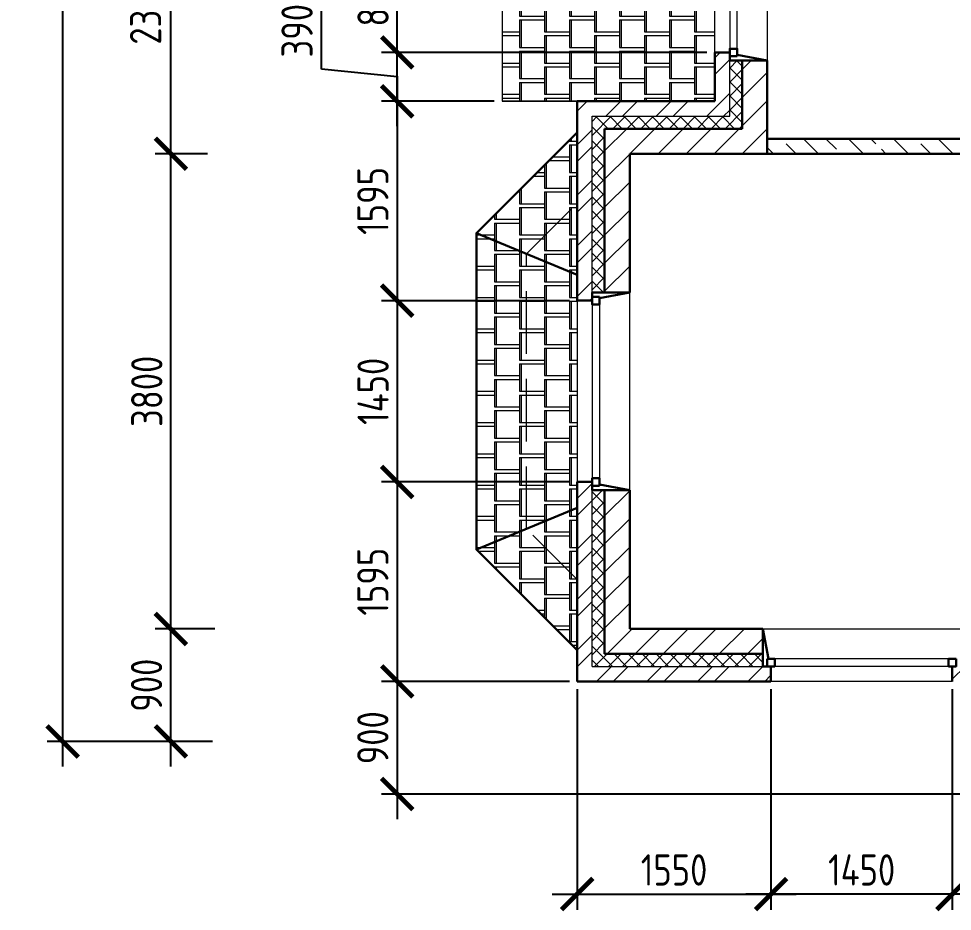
# Model space of a CAD drawing. Header units: millimetres. Extents: x -56498 to 234605, y -296269 to -29969.
# Drawn here: x 70197 to 77662, y -137969 to -130830 of the extents above; entities that cross this region are included whole.
import ezdxf

# ---------------------------------------------------------------- set-up
doc = ezdxf.new("R2010")
doc.units = ezdxf.units.MM
doc.header["$LTSCALE"] = 100
doc.header["$PDMODE"] = 35
doc.linetypes.add('GOST2.303 4', pattern=[7, 5, -2, 0])
for name, color, linetype, lineweight in [('0.3', 7, 'Continuous', 30), ('Розміри 0.09', 5, 'Continuous', 9), ('Тонкі 0.18', 142, 'Continuous', 18), ('Штрихові 0.18', 7, 'GOST2.303 4', 18), ('Штрихування 0.09', 253, 'Continuous', 9)]:
    doc.layers.add(name, color=color, linetype=linetype, lineweight=lineweight)
doc.styles.add('GOST 2.304', font='CS_Gost2304.shx')
doc.dimstyles.new('SPDS', dxfattribs={"dimscale": 100, "dimtxt": 2.5, "dimasz": 2.5, "dimexe": 1.25, "dimexo": 0.625, "dimtad": 1, "dimrnd": 0.001, "dimtxsty": 'GOST 2.304', "dimblk": 'ARCHTICK', "dimcen": 2.5, "dimdle": 2, "dimadec": 0, "dimazin": 2, "dimtfac": 0.75, "dimtmove": 1, "dimatfit": 3, "dimfxl": 0, "dimtolj": 1, "dimarcsym": 0})
pattern_1 = [(270, (-42000, -29715), (200, -125), [220, -30]), (270, (-41985, -29715), (200, -125), [220, -30]), (0, (-42000, -29935), (200, 125), [200, -200]), (0, (-42000, -29965), (200, 125), [200, -200])]

# ---------------------------------------------------------------- blocks, each defined once
blk = doc.blocks.new('_ArchTick')
at = {"color": 0, "linetype": 'ByBlock', "const_width": 0.15}
blk.add_lwpolyline([(-0.5, -0.5), (0.5, 0.5)], dxfattribs=at)
blk = doc.blocks.new('*D150')
at = {"layer": 'Defpoints', "color": 0, "transparency": 16777216}
for p in [(74662.3, -136130.4), (76212.3, -136130.4), (76212.3, -137830.4)]:
    blk.add_point(p, dxfattribs=at)
at = {"layer": 'Розміри 0.09', "color": 0, "lineweight": -2, "transparency": 16777216}
for p, q in [((74662.3, -136192.9), (74662.3, -137955.4)), ((76212.3, -136192.9), (76212.3, -137955.4)), ((74462.3, -137830.4), (76412.3, -137830.4))]:
    blk.add_line(p, q, dxfattribs=at)
at = {"layer": 'Розміри 0.09', "color": 0, "lineweight": -2, "transparency": 16777216, "xscale": 250, "yscale": 250, "zscale": 250, "rotation": 180}
blk.add_blockref('_ArchTick', (74662.3, -137830.4), dxfattribs=at)
at = {"layer": 'Розміри 0.09', "color": 0, "lineweight": -2, "transparency": 16777216, "xscale": 250, "yscale": 250, "zscale": 250}
blk.add_blockref('_ArchTick', (76212.3, -137830.4), dxfattribs=at)
at = {"layer": 'Розміри 0.09', "color": 0, "transparency": 16777216, "insert": (75437.3, -137637.7), "char_height": 250, "attachment_point": 5, "style": 'GOST 2.304'}
blk.add_mtext('\\A1;1550', dxfattribs=at)
blk = doc.blocks.new('*D151')
at = {"layer": 'Defpoints', "color": 0, "transparency": 16777216}
for p in [(71413.7, -135710.4), (71827.9, -135710.4), (71809.5, -136610.4)]:
    blk.add_point(p, dxfattribs=at)
at = {"layer": 'Розміри 0.09', "color": 0, "lineweight": -2, "transparency": 16777216}
for p, q in [((71413.7, -136810.4), (71413.7, -135510.4)), ((71765.4, -135710.4), (71288.7, -135710.4)), ((71747, -136610.4), (71288.7, -136610.4))]:
    blk.add_line(p, q, dxfattribs=at)
at = {"layer": 'Розміри 0.09', "color": 0, "lineweight": -2, "transparency": 16777216, "xscale": 250, "yscale": 250, "zscale": 250}
for p, rotation in [((71413.7, -135710.4), 90), ((71413.7, -136610.4), 270)]:
    blk.add_blockref('_ArchTick', p, dxfattribs=dict(at, rotation=rotation))
at = {"layer": 'Розміри 0.09', "color": 0, "transparency": 16777216, "insert": (71219, -136160.4), "char_height": 250, "attachment_point": 5, "rotation": 90, "style": 'GOST 2.304'}
blk.add_mtext('\\A1;900', dxfattribs=at)
blk = doc.blocks.new('*D152')
at = {"layer": 'Defpoints', "color": 0, "transparency": 16777216}
for p in [(71413.7, -131910.4), (71767.8, -131910.4), (71827.9, -135710.4)]:
    blk.add_point(p, dxfattribs=at)
at = {"layer": 'Розміри 0.09', "color": 0, "lineweight": -2, "transparency": 16777216}
for p, q in [((71413.7, -135910.4), (71413.7, -131710.4)), ((71705.3, -131910.4), (71288.7, -131910.4)), ((71765.4, -135710.4), (71288.7, -135710.4))]:
    blk.add_line(p, q, dxfattribs=at)
at = {"layer": 'Розміри 0.09', "color": 0, "lineweight": -2, "transparency": 16777216, "xscale": 250, "yscale": 250, "zscale": 250}
for p, rotation in [((71413.7, -131910.4), 90), ((71413.7, -135710.4), 270)]:
    blk.add_blockref('_ArchTick', p, dxfattribs=dict(at, rotation=rotation))
at = {"layer": 'Розміри 0.09', "color": 0, "transparency": 16777216, "insert": (71221, -133810.4), "char_height": 250, "attachment_point": 5, "rotation": 90, "style": 'GOST 2.304'}
blk.add_mtext('\\A1;3800', dxfattribs=at)
blk = doc.blocks.new('*D153')
at = {"layer": 'Defpoints', "color": 0, "transparency": 16777216}
for p in [(71413.7, -129610.4), (71903.7, -129610.4), (71767.8, -131910.4)]:
    blk.add_point(p, dxfattribs=at)
at = {"layer": 'Розміри 0.09', "color": 0, "lineweight": -2, "transparency": 16777216}
for p, q in [((71413.7, -132110.4), (71413.7, -129410.4)), ((71841.2, -129610.4), (71288.7, -129610.4)), ((71705.3, -131910.4), (71288.7, -131910.4))]:
    blk.add_line(p, q, dxfattribs=at)
at = {"layer": 'Розміри 0.09', "color": 0, "lineweight": -2, "transparency": 16777216, "xscale": 250, "yscale": 250, "zscale": 250}
for p, rotation in [((71413.7, -129610.4), 90), ((71413.7, -131910.4), 270)]:
    blk.add_blockref('_ArchTick', p, dxfattribs=dict(at, rotation=rotation))
at = {"layer": 'Розміри 0.09', "color": 0, "transparency": 16777216, "insert": (71211.3, -130760.4), "char_height": 250, "attachment_point": 5, "rotation": 90, "style": 'GOST 2.304'}
blk.add_mtext('\\A1;2300', dxfattribs=at)
blk = doc.blocks.new('*D157')
at = {"layer": 'Defpoints', "color": 0, "transparency": 16777216}
for p in [(71413.7, -122610.4), (70548.1, -136610.4), (71413.7, -136610.4)]:
    blk.add_point(p, dxfattribs=at)
at = {"layer": 'Розміри 0.09', "color": 0, "lineweight": -2, "transparency": 16777216}
for p, q in [((70548.1, -122410.4), (70548.1, -136810.4)), ((71351.2, -122610.4), (70423.1, -122610.4)), ((71351.2, -136610.4), (70423.1, -136610.4))]:
    blk.add_line(p, q, dxfattribs=at)
at = {"layer": 'Розміри 0.09', "color": 0, "lineweight": -2, "transparency": 16777216, "xscale": 250, "yscale": 250, "zscale": 250}
for p, rotation in [((70548.1, -122610.4), 90), ((70548.1, -136610.4), 270)]:
    blk.add_blockref('_ArchTick', p, dxfattribs=dict(at, rotation=rotation))
at = {"layer": 'Розміри 0.09', "color": 0, "transparency": 16777216, "insert": (70360.6, -128863), "char_height": 250, "attachment_point": 5, "rotation": 90, "style": 'GOST 2.304'}
blk.add_mtext('\\A1;14000', dxfattribs=at)
blk = doc.blocks.new('*D158')
at = {"layer": 'Defpoints', "color": 0, "transparency": 16777216}
for p in [(76212.3, -136130.4), (77662.3, -136130.4), (76212.3, -137830.4)]:
    blk.add_point(p, dxfattribs=at)
at = {"layer": 'Розміри 0.09', "color": 0, "lineweight": -2, "transparency": 16777216}
for p, q in [((76212.3, -136192.9), (76212.3, -137955.4)), ((77662.3, -136192.9), (77662.3, -137955.4)), ((77862.3, -137830.4), (76012.3, -137830.4))]:
    blk.add_line(p, q, dxfattribs=at)
at = {"layer": 'Розміри 0.09', "color": 0, "lineweight": -2, "transparency": 16777216, "xscale": 250, "yscale": 250, "zscale": 250, "rotation": 180}
blk.add_blockref('_ArchTick', (76212.3, -137830.4), dxfattribs=at)
at = {"layer": 'Розміри 0.09', "color": 0, "lineweight": -2, "transparency": 16777216, "xscale": 250, "yscale": 250, "zscale": 250}
blk.add_blockref('_ArchTick', (77662.3, -137830.4), dxfattribs=at)
at = {"layer": 'Розміри 0.09', "color": 0, "transparency": 16777216, "insert": (76937.3, -137637.7), "char_height": 250, "attachment_point": 5, "style": 'GOST 2.304'}
blk.add_mtext('\\A1;1450', dxfattribs=at)
blk = doc.blocks.new('*D164')
at = {"layer": 'Defpoints', "color": 0, "transparency": 16777216}
for p in [(77662.3, -136130.4), (78622.3, -136130.4), (77662.3, -137830.4)]:
    blk.add_point(p, dxfattribs=at)
at = {"layer": 'Розміри 0.09', "color": 0, "lineweight": -2, "transparency": 16777216}
for p, q in [((77662.3, -136192.9), (77662.3, -137955.4)), ((78622.3, -136192.9), (78622.3, -137955.4)), ((78822.3, -137830.4), (77462.3, -137830.4))]:
    blk.add_line(p, q, dxfattribs=at)
at = {"layer": 'Розміри 0.09', "color": 0, "lineweight": -2, "transparency": 16777216, "xscale": 250, "yscale": 250, "zscale": 250, "rotation": 180}
blk.add_blockref('_ArchTick', (77662.3, -137830.4), dxfattribs=at)
at = {"layer": 'Розміри 0.09', "color": 0, "lineweight": -2, "transparency": 16777216, "xscale": 250, "yscale": 250, "zscale": 250}
blk.add_blockref('_ArchTick', (78622.3, -137830.4), dxfattribs=at)
at = {"layer": 'Розміри 0.09', "color": 0, "transparency": 16777216, "insert": (78142.3, -137628.4), "char_height": 250, "attachment_point": 5, "style": 'GOST 2.304'}
blk.add_mtext('\\A1;960', dxfattribs=at)
blk = doc.blocks.new('*D165')
at = {"layer": 'Defpoints', "color": 0, "transparency": 16777216}
for p in [(74662.3, -136130.4), (73223.3, -137030.4), (82162.3, -137030.4)]:
    blk.add_point(p, dxfattribs=at)
at = {"layer": 'Розміри 0.09', "color": 0, "lineweight": -2, "transparency": 16777216}
for p, q in [((73223.3, -135930.4), (73223.3, -137230.4)), ((74599.8, -136130.4), (73098.3, -136130.4)), ((82099.8, -137030.4), (73098.3, -137030.4))]:
    blk.add_line(p, q, dxfattribs=at)
at = {"layer": 'Розміри 0.09', "color": 0, "lineweight": -2, "transparency": 16777216, "xscale": 250, "yscale": 250, "zscale": 250}
for p, rotation in [((73223.3, -136130.4), 90), ((73223.3, -137030.4), 270)]:
    blk.add_blockref('_ArchTick', p, dxfattribs=dict(at, rotation=rotation))
at = {"layer": 'Розміри 0.09', "color": 0, "transparency": 16777216, "insert": (73028.6, -136580.4), "char_height": 250, "attachment_point": 5, "rotation": 90, "style": 'GOST 2.304'}
blk.add_mtext('\\A1;900', dxfattribs=at)
blk = doc.blocks.new('*D166')
at = {"layer": 'Defpoints', "color": 0, "transparency": 16777216}
for p in [(73223.3, -131100.4), (75762.3, -131100.4), (73762.3, -131490.4)]:
    blk.add_point(p, dxfattribs=at)
at = {"layer": 'Розміри 0.09', "color": 0, "lineweight": -2, "transparency": 16777216}
for p, q in [((72617.2, -131232.9), (72617.2, -130620.4)), ((73223.3, -131690.4), (73223.3, -130900.4)), ((75699.8, -131100.4), (73098.3, -131100.4)), ((73223.3, -131295.4), (72617.2, -131232.9)), ((73699.8, -131490.4), (73098.3, -131490.4))]:
    blk.add_line(p, q, dxfattribs=at)
at = {"layer": 'Розміри 0.09', "color": 0, "lineweight": -2, "transparency": 16777216, "xscale": 250, "yscale": 250, "zscale": 250}
for p, rotation in [((73223.3, -131100.4), 90), ((73223.3, -131490.4), 270)]:
    blk.add_blockref('_ArchTick', p, dxfattribs=dict(at, rotation=rotation))
at = {"layer": 'Розміри 0.09', "color": 0, "transparency": 16777216, "insert": (72422.5, -130926.7), "char_height": 250, "attachment_point": 5, "rotation": 90, "style": 'GOST 2.304'}
blk.add_mtext('\\A1;390', dxfattribs=at)
blk = doc.blocks.new('*D167')
at = {"layer": 'Defpoints', "color": 0, "transparency": 16777216}
for p in [(73223.3, -130250.4), (75762.3, -130250.4), (75762.3, -131100.4)]:
    blk.add_point(p, dxfattribs=at)
at = {"layer": 'Розміри 0.09', "color": 0, "lineweight": -2, "transparency": 16777216}
for p, q in [((73223.3, -131300.4), (73223.3, -130050.4)), ((75699.8, -130250.4), (73098.3, -130250.4)), ((75699.8, -131100.4), (73098.3, -131100.4))]:
    blk.add_line(p, q, dxfattribs=at)
at = {"layer": 'Розміри 0.09', "color": 0, "lineweight": -2, "transparency": 16777216, "xscale": 250, "yscale": 250, "zscale": 250}
for p, rotation in [((73223.3, -130250.4), 90), ((73223.3, -131100.4), 270)]:
    blk.add_blockref('_ArchTick', p, dxfattribs=dict(at, rotation=rotation))
at = {"layer": 'Розміри 0.09', "color": 0, "transparency": 16777216, "insert": (73030.6, -130675.4), "char_height": 250, "attachment_point": 5, "rotation": 90, "style": 'GOST 2.304'}
blk.add_mtext('\\A1;850', dxfattribs=at)
blk = doc.blocks.new('*D189')
at = {"layer": 'Defpoints', "color": 0, "transparency": 16777216}
for p in [(74257.3, -133085.4), (73223.3, -134535.4), (74257.3, -134535.4)]:
    blk.add_point(p, dxfattribs=at)
at = {"layer": 'Розміри 0.09', "color": 0, "lineweight": -2, "transparency": 16777216}
for p, q in [((73223.3, -132885.4), (73223.3, -134735.4)), ((74194.8, -133085.4), (73098.3, -133085.4)), ((74194.8, -134535.4), (73098.3, -134535.4))]:
    blk.add_line(p, q, dxfattribs=at)
at = {"layer": 'Розміри 0.09', "color": 0, "lineweight": -2, "transparency": 16777216, "xscale": 250, "yscale": 250, "zscale": 250}
for p, rotation in [((73223.3, -133085.4), 90), ((73223.3, -134535.4), 270)]:
    blk.add_blockref('_ArchTick', p, dxfattribs=dict(at, rotation=rotation))
at = {"layer": 'Розміри 0.09', "color": 0, "transparency": 16777216, "insert": (73030.6, -133810.4), "char_height": 250, "attachment_point": 5, "rotation": 90, "style": 'GOST 2.304'}
blk.add_mtext('\\A1;1450', dxfattribs=at)
blk = doc.blocks.new('*D188')
at = {"layer": 'Defpoints', "color": 0, "transparency": 16777216}
for p in [(74062.3, -131490.4), (73223.3, -133085.4), (74662.3, -133085.4)]:
    blk.add_point(p, dxfattribs=at)
at = {"layer": 'Розміри 0.09', "color": 0, "lineweight": -2, "transparency": 16777216}
for p, q in [((73223.3, -131290.4), (73223.3, -133285.4)), ((73999.8, -131490.4), (73098.3, -131490.4)), ((74599.8, -133085.4), (73098.3, -133085.4))]:
    blk.add_line(p, q, dxfattribs=at)
at = {"layer": 'Розміри 0.09', "color": 0, "lineweight": -2, "transparency": 16777216, "xscale": 250, "yscale": 250, "zscale": 250}
for p, rotation in [((73223.3, -131490.4), 90), ((73223.3, -133085.4), 270)]:
    blk.add_blockref('_ArchTick', p, dxfattribs=dict(at, rotation=rotation))
at = {"layer": 'Розміри 0.09', "color": 0, "transparency": 16777216, "insert": (73028.6, -132287.9), "char_height": 250, "attachment_point": 5, "rotation": 90, "style": 'GOST 2.304'}
blk.add_mtext('\\A1;1595', dxfattribs=at)
blk = doc.blocks.new('*D190')
at = {"layer": 'Defpoints', "color": 0, "transparency": 16777216}
for p in [(74662.3, -134535.4), (73223.3, -136130.4), (74662.3, -136130.4)]:
    blk.add_point(p, dxfattribs=at)
at = {"layer": 'Розміри 0.09', "color": 0, "lineweight": -2, "transparency": 16777216}
for p, q in [((73223.3, -134335.4), (73223.3, -136330.4)), ((74599.8, -134535.4), (73098.3, -134535.4)), ((74599.8, -136130.4), (73098.3, -136130.4))]:
    blk.add_line(p, q, dxfattribs=at)
at = {"layer": 'Розміри 0.09', "color": 0, "lineweight": -2, "transparency": 16777216, "xscale": 250, "yscale": 250, "zscale": 250}
for p, rotation in [((73223.3, -134535.4), 90), ((73223.3, -136130.4), 270)]:
    blk.add_blockref('_ArchTick', p, dxfattribs=dict(at, rotation=rotation))
at = {"layer": 'Розміри 0.09', "color": 0, "transparency": 16777216, "insert": (73028.6, -135332.9), "char_height": 250, "attachment_point": 5, "rotation": 90, "style": 'GOST 2.304'}
blk.add_mtext('\\A1;1595', dxfattribs=at)

msp = doc.modelspace()

# ---------------------------------------------------------------- hatches: boundary and pattern name
at = {"layer": 'Штрихування 0.09'}
h = msp.add_hatch(dxfattribs=at)
h.set_pattern_fill('SQSHNGLE', color=256, scale=500, angle=270, style=0, pattern_type=2)
h.set_pattern_definition(pattern_1)
h.paths.add_polyline_path([(75762.29, -128120.359), (75762.29, -127730.359), (74062.29, -127730.359), (74062.29, -131490.359), (74662.29, -131490.359), (75762.29, -131490.359), (75762.29, -131100.359), (75762.29, -130250.359), (75762.29, -128970.359)])
h = msp.add_hatch(dxfattribs=at)
h.set_pattern_fill('ANSI32', color=256, scale=30, style=0)
h.paths.add_polyline_path([(75882.29, -131100.359), (75762.29, -131100.359), (75762.29, -131490.359), (74662.29, -131490.359), (74662.29, -133085.359), (74782.29, -133085.359), (74782.29, -133055.359), (74782.29, -133020.359), (74782.29, -131610.359), (75882.29, -131610.359)])
h = msp.add_hatch(dxfattribs=at)
h.set_pattern_fill('ANSI37', color=256, scale=25, style=0)
h.paths.add_polyline_path([(75982.29, -131165.359), (75882.29, -131165.359), (75882.29, -131610.359), (74782.29, -131610.359), (74782.29, -133020.359), (74882.29, -133020.359), (74882.29, -131710.359), (75982.29, -131710.359)])
h = msp.add_hatch(dxfattribs=at)
h.set_pattern_fill('ANSI31', color=256, scale=50, style=0)
h.paths.add_polyline_path([(76182.29, -131165.359), (75982.29, -131165.359), (75982.29, -131710.359), (74882.29, -131710.359), (74882.29, -133020.359), (75082.29, -133020.359), (75082.29, -131910.359), (76182.29, -131910.359)])
h = msp.add_hatch(dxfattribs=at)
h.set_pattern_fill('ANSI33', color=256, scale=40, angle=90, style=0)
h.paths.add_polyline_path([(81312.29, -131690.359), (81192.29, -131690.359), (81192.29, -131790.359), (76182.29, -131790.359), (76182.29, -131910.359), (81192.29, -131910.359), (81192.29, -132130.359), (81312.29, -132130.359)])
h = msp.add_hatch(dxfattribs=at)
h.set_pattern_fill('SQSHNGLE', color=256, scale=500, angle=270, style=0, pattern_type=2)
h.set_pattern_definition(pattern_1)
h.paths.add_polyline_path([(74662.29, -133085.359), (74662.29, -132305.397), (74257.297, -132710.399), (74257.297, -134910.318), (74662.29, -135315.32), (74662.29, -134535.359)])
h.paths.add_polyline_path([(74257.297, -132710.399), (74662.29, -132305.397), (74662.29, -131739.706), (73857.297, -132544.716), (73857.297, -135076.001), (74662.29, -135881.011), (74662.29, -135315.32), (74257.297, -134910.318)])
h = msp.add_hatch(dxfattribs=at)
h.set_pattern_fill('ANSI32', color=256, scale=30, style=0)
h.paths.add_polyline_path([(74782.29, -134600.359), (74782.29, -134535.359), (74662.29, -134535.359), (74662.29, -136130.359), (76212.292, -136130.359), (76212.292, -136010.359), (76182.292, -136010.359), (76147.292, -136010.359), (74782.29, -136010.359)])
h = msp.add_hatch(dxfattribs=at)
h.set_pattern_fill('ANSI37', color=256, scale=25, style=0)
h.paths.add_polyline_path([(74882.29, -134600.359), (74782.29, -134600.359), (74782.29, -136010.359), (76147.292, -136010.359), (76147.292, -135910.359), (74882.29, -135910.359)])
h = msp.add_hatch(dxfattribs=at)
h.set_pattern_fill('ANSI31', color=256, scale=50, style=0)
h.paths.add_polyline_path([(76147.292, -135710.359), (75082.29, -135710.359), (75082.29, -134600.359), (74882.29, -134600.359), (74882.29, -135910.359), (76147.292, -135910.359)])
h = msp.add_hatch(dxfattribs=at)
h.set_pattern_fill('ANSI32', color=256, scale=30, style=0)
h.paths.add_polyline_path([(78622.289, -136010.359), (78592.289, -136010.359), (78557.289, -136010.359), (77667.29, -136010.359), (77662.294, -136010.359), (77662.294, -136130.359), (78622.289, -136130.359)])

# ---------------------------------------------------------------- linework, layer by layer
at = {"layer": '0.3'}
for p, q in [((75762.29, -131490.359), (75762.29, -131100.359)), ((75762.29, -131100.359), (75882.29, -131100.359)), ((75882.29, -131165.359), (75882.29, -131100.359)), ((76182.29, -131165.359), (75882.29, -131165.359)), ((75942.29, -131120.359), (76182.29, -131165.359)), ((75982.29, -131710.359), (75982.29, -131165.359)), ((76182.29, -131910.359), (76182.29, -131165.359)), ((74662.29, -133085.359), (74662.29, -131490.359)), ((74662.29, -131490.359), (75762.29, -131490.359)), ((74882.29, -133020.359), (74882.29, -131710.359)), ((74882.29, -131710.359), (75982.29, -131710.359)), ((81192.29, -131790.359), (76182.29, -131790.359)), ((75082.29, -133020.359), (75082.29, -131910.359)), ((75082.29, -131910.359), (76182.29, -131910.359)), ((81192.29, -131910.359), (76182.29, -131910.359)), ((73857.297, -132544.716), (74662.29, -132878.151)), ((75082.29, -133020.359), (74782.29, -133020.359)), ((74782.29, -133020.359), (74782.29, -133085.359)), ((74842.29, -133065.359), (75082.29, -133020.359)), ((74662.29, -133085.359), (74782.29, -133085.359)), ((74662.29, -136130.359), (74662.29, -134535.359)), ((74662.29, -134535.359), (74782.29, -134535.359)), ((74782.29, -134600.359), (74782.29, -134535.359)), ((75082.29, -134600.359), (74782.29, -134600.359)), ((74842.29, -134555.359), (75082.29, -134600.359)), ((74882.29, -135910.359), (74882.29, -134600.359)), ((75082.29, -135710.359), (75082.29, -134600.359)), ((73857.297, -135076.001), (74662.29, -134742.566)), ((75082.29, -135710.359), (76147.292, -135710.359)), ((76147.292, -135710.359), (76147.292, -136010.359)), ((76192.292, -135950.359), (76147.292, -135710.359)), ((74882.29, -135910.359), (76147.292, -135910.359)), ((76147.292, -136010.359), (76212.292, -136010.359)), ((76212.292, -136130.359), (76212.292, -136010.359)), ((77662.294, -136130.359), (77662.294, -136010.359)), ((74662.29, -136130.359), (76212.292, -136130.359))]:
    msp.add_line(p, q, dxfattribs=at)
for points in [[(75942.29, -131130.359), (75882.29, -131130.359), (75882.29, -131070.359), (75942.29, -131070.359)], [(74842.29, -133055.359), (74782.29, -133055.359), (74782.29, -133115.359), (74842.29, -133115.359)], [(74842.29, -134565.359), (74782.29, -134565.359), (74782.29, -134505.359), (74842.29, -134505.359)], [(76182.292, -135950.359), (76182.292, -136010.359), (76242.292, -136010.359), (76242.292, -135950.359)], [(77692.294, -135950.359), (77692.294, -136010.359), (77632.294, -136010.359), (77632.294, -135950.359)]]:
    msp.add_lwpolyline(points, close=True, dxfattribs=at)
msp.add_lwpolyline([(74662.29, -135881.011), (73857.297, -135076.001), (73857.297, -132544.716), (74662.29, -131739.706)], dxfattribs=at)
at = {"layer": 'Тонкі 0.18'}
for p, q in [((74062.29, -127730.359), (74062.29, -131490.359)), ((76182.29, -130185.359), (76182.29, -131165.359)), ((75762.29, -131100.359), (75762.29, -130250.359)), ((75882.29, -130280.359), (75882.29, -131070.359)), ((75942.29, -131070.359), (75942.29, -130280.359)), ((75882.29, -131610.359), (75882.29, -131100.359)), ((74662.29, -131490.359), (74062.29, -131490.359)), ((74062.29, -131490.359), (74662.29, -131490.359)), ((74782.29, -133020.359), (74782.29, -131610.359)), ((74782.29, -131610.359), (75882.29, -131610.359)), ((75082.29, -134600.359), (75082.29, -133020.359)), ((74662.29, -133085.359), (74662.29, -134535.359)), ((74782.29, -133115.359), (74782.29, -134505.359)), ((74842.29, -133115.359), (74842.29, -134505.359)), ((74782.29, -136010.359), (74782.29, -134600.359)), ((76147.292, -135710.359), (77727.294, -135710.359)), ((77632.294, -135950.359), (76242.292, -135950.359)), ((74782.29, -136010.359), (76147.292, -136010.359)), ((77632.294, -136010.359), (76242.292, -136010.359)), ((77662.294, -136130.359), (76212.292, -136130.359))]:
    msp.add_line(p, q, dxfattribs=at)
at = {"layer": 'Штрихові 0.18'}
msp.add_lwpolyline([(74662.29, -135315.32), (74257.297, -134910.318), (74257.297, -132710.399), (74662.29, -132305.397)], dxfattribs=at)

# ---------------------------------------------------------------- dimensions: what is measured, and where the dimension line sits
at = {"layer": 'Розміри 0.09'}
for base, p1, p2, picture, middle in [((70548.105, -136610.359), (71413.702, -122610.359), (71413.702, -136610.359), '*D157', (70548.105, -128862.953)), ((73223.29, -131100.359), (73762.29, -131490.359), (75762.29, -131100.359), '*D166', (72617.2, -131170.411))]:
    dim = msp.add_linear_dim(base=base, p1=p1, p2=p2, angle=90, dimstyle='SPDS', override={"dimlfac": 1, "dimtxsty": 'GOST 2.304', "dimblk1": 'ArchTick', "dimblk2": 'ArchTick', "dimsah": 1, "dimtolj": 1}, dxfattribs=at)
    dim.commit()
    dim.dimension.update_dxf_attribs({"geometry": picture, "text_midpoint": middle, "dimtype": 160})
for base, p1, p2, angle, picture, middle in [((71413.702, -129610.359), (71767.823, -131910.359), (71903.748, -129610.359), 90, '*D153', (71211.342, -130760.359)), ((73223.29, -130250.359), (75762.29, -131100.359), (75762.29, -130250.359), 90, '*D167', (73030.613, -130675.359)), ((73223.29, -133085.359), (74062.29, -131490.359), (74662.29, -133085.359), 90, '*D188', (73028.556, -132287.859)), ((71413.702, -131910.359), (71827.938, -135710.359), (71767.823, -131910.359), 90, '*D152', (71221.025, -133810.359)), ((73223.29, -134535.359), (74257.297, -133085.359), (74257.297, -134535.359), 90, '*D189', (73030.613, -133810.359)), ((73223.29, -136130.359), (74662.29, -134535.359), (74662.29, -136130.359), 270, '*D190', (73028.556, -135332.859)), ((71413.702, -135710.359), (71809.461, -136610.359), (71827.938, -135710.359), 90, '*D151', (71218.968, -136160.359)), ((73223.29, -137030.359), (74662.29, -136130.359), (82162.29, -137030.359), 270, '*D165', (73028.556, -136580.359))]:
    dim = msp.add_linear_dim(base=base, p1=p1, p2=p2, angle=angle, dimstyle='SPDS', override={"dimlfac": 1, "dimtxsty": 'GOST 2.304', "dimblk1": 'ArchTick', "dimblk2": 'ArchTick', "dimsah": 1, "dimtolj": 1}, dxfattribs=at)
    dim.commit()
    dim.dimension.update_dxf_attribs({"geometry": picture, "text_midpoint": middle})
for p1, picture, middle in [((74662.29, -136130.359), '*D150', (75437.291, -137637.681)), ((77662.294, -136130.359), '*D158', (76937.293, -137637.681))]:
    dim = msp.add_linear_dim(base=(76212.292, -137830.359), p1=p1, p2=(76212.292, -136130.359), dimstyle='SPDS', override={"dimlfac": 1, "dimtxsty": 'GOST 2.304', "dimblk1": 'ArchTick', "dimblk2": 'ArchTick', "dimsah": 1, "dimtolj": 1}, dxfattribs=at)
    dim.commit()
    dim.dimension.update_dxf_attribs({"geometry": picture, "text_midpoint": middle})
dim = msp.add_linear_dim(base=(77662.294, -137830.359), p1=(78622.289, -136130.359), p2=(77662.294, -136130.359), text='960', dimstyle='SPDS', override={"dimlfac": 1, "dimtxsty": 'GOST 2.304', "dimblk1": 'ArchTick', "dimblk2": 'ArchTick', "dimsah": 1, "dimtolj": 1}, dxfattribs=at)
dim.commit()
dim.dimension.update_dxf_attribs({"geometry": '*D164', "text_midpoint": (78142.292, -137628.39)})

doc.saveas('drawing.dxf')
